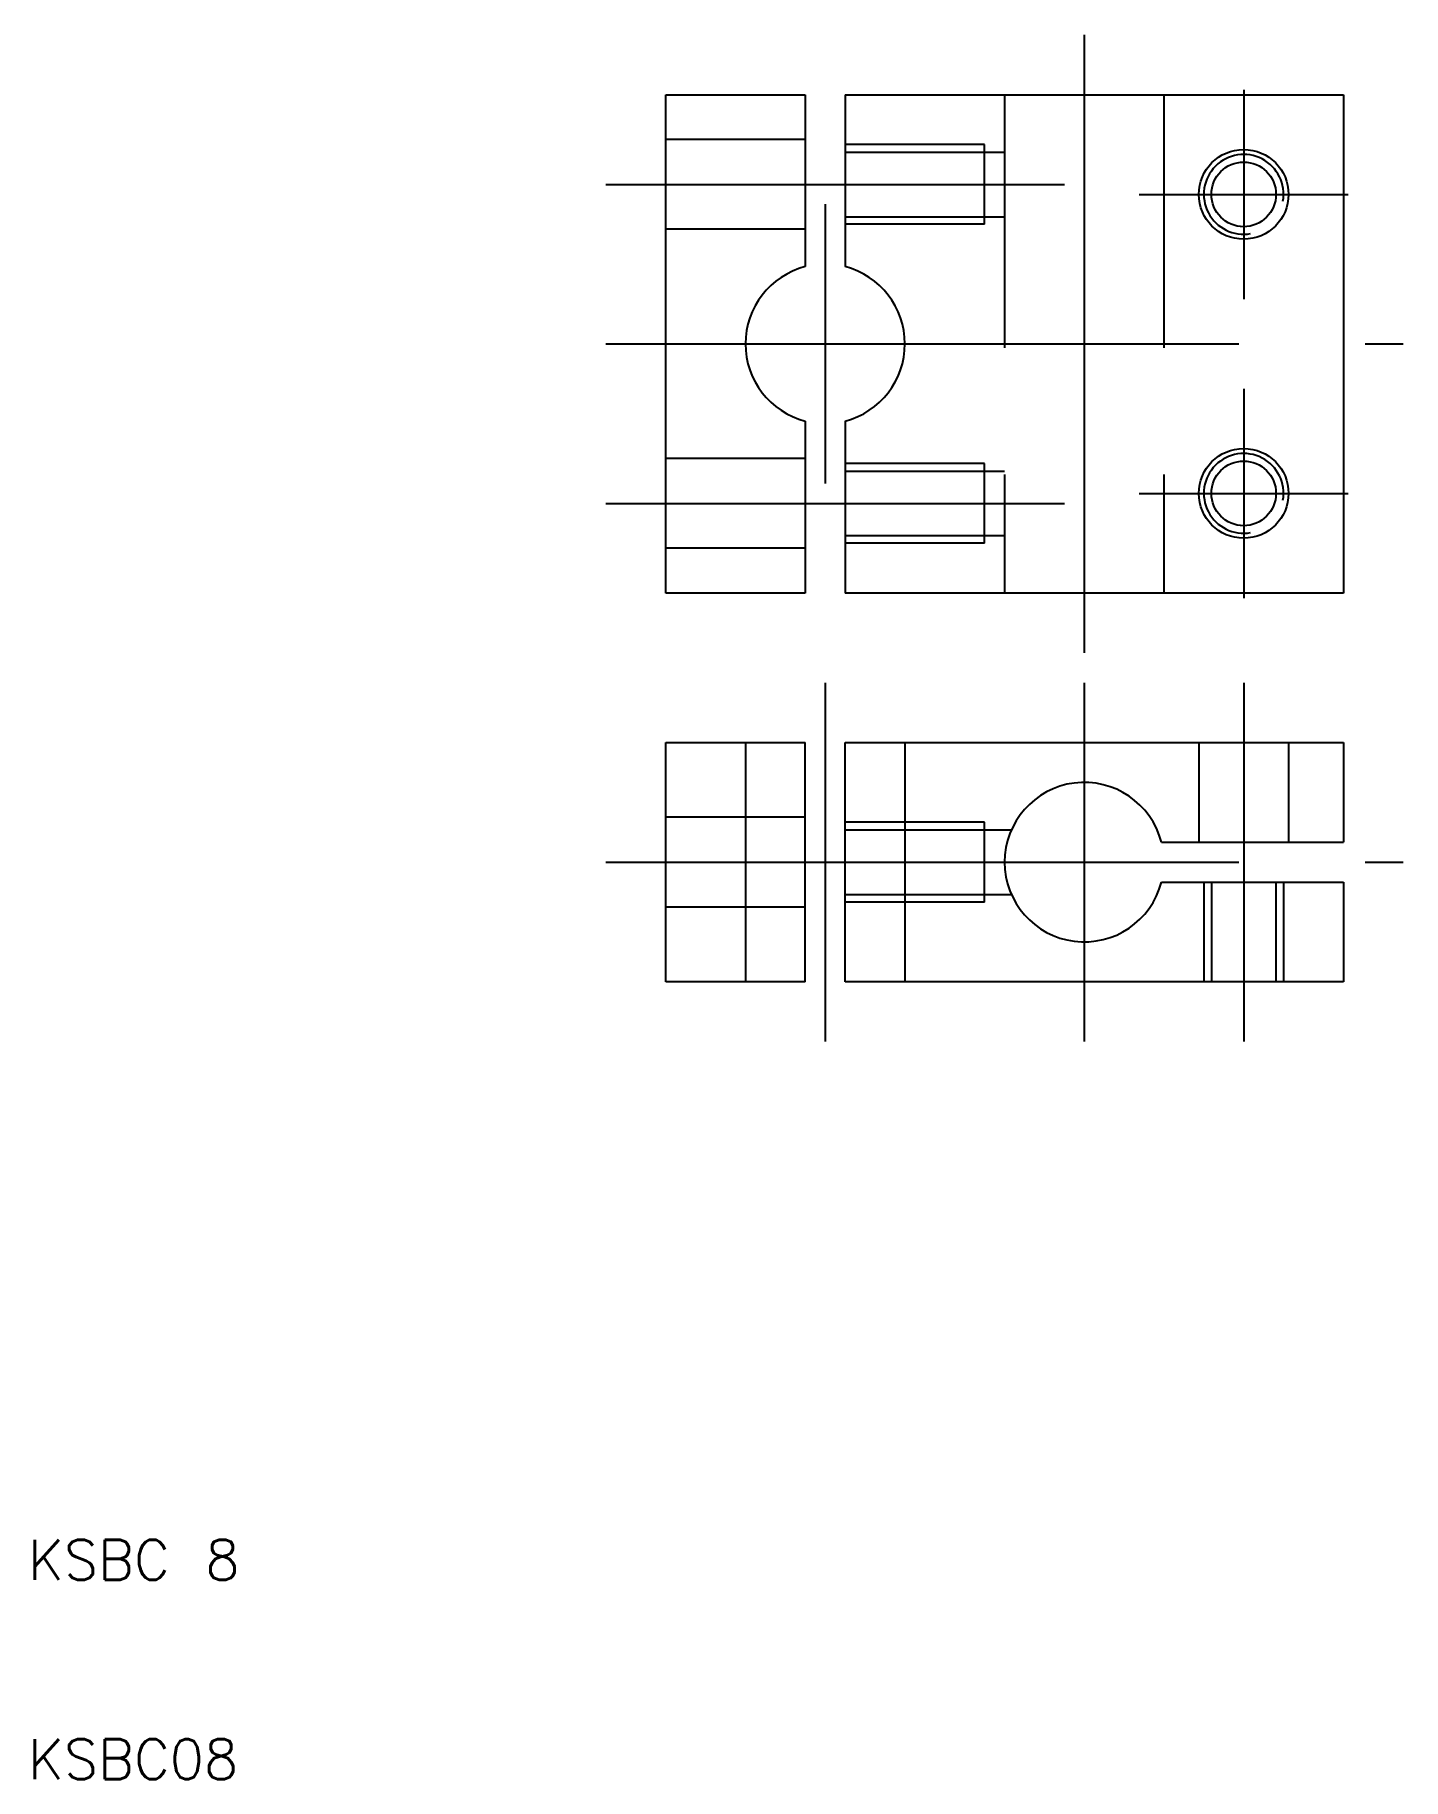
# Model space of a CAD drawing. Extents: x 10.3 to 79, y 10 to 97.5.
import ezdxf

# ---------------------------------------------------------------- set-up
doc = ezdxf.new("R2010")
doc.units = 0
doc.linetypes.add('CENTER', pattern=[50.8, 31.75, -6.35, 6.35, -6.35])
doc.linetypes.add('DASHED', pattern=[19.05, 12.7, -6.35])
doc.layers.get('0').update_dxf_attribs({"linetype": 'CONTINUOUS'})
doc.layers.add('CENTER', color=1, linetype='CENTER')
doc.styles.get("Standard").update_dxf_attribs({"font": 'txt.shx'})

msp = doc.modelspace()

# ---------------------------------------------------------------- linework, layer by layer
for p, q in [((42, 69.5), (42, 94.5)), ((42, 94.5), (49, 94.5)), ((51, 94.5), (76, 94.5)), ((76, 94.5), (76, 69.5)), ((49, 94.5), (49, 85.873)), ((51, 94.5), (51, 85.873)), ((49, 78.127), (49, 69.5)), ((51, 78.127), (51, 69.5)), ((49, 69.5), (42, 69.5)), ((76, 69.5), (51, 69.5)), ((42, 62), (49, 62)), ((42, 50), (42, 62)), ((49, 50), (49, 62)), ((51, 62), (76, 62)), ((51, 50), (51, 62)), ((76, 62), (76, 57)), ((66.873, 57), (76, 57)), ((66.873, 55), (76, 55)), ((76, 55), (76, 50)), ((49, 50), (42, 50)), ((76, 50), (51, 50))]:
    msp.add_line(p, q)
at = {"color": 3, "linetype": 'DASHED'}
for p, q in [((59, 94.5), (59, 69.5)), ((67, 94.5), (67, 69.5)), ((49, 92.25), (42, 92.25)), ((58, 92), (51, 92)), ((58, 88), (58, 92)), ((51, 91.621), (59, 91.621)), ((51, 88.379), (59, 88.379)), ((49, 87.75), (42, 87.75)), ((58, 88), (51, 88)), ((49, 76.25), (42, 76.25)), ((58, 76), (51, 76)), ((51, 75.621), (59, 75.621)), ((58, 72), (58, 76)), ((49, 71.75), (42, 71.75)), ((51, 72.379), (59, 72.379)), ((58, 72), (51, 72)), ((46, 62), (46, 50)), ((54, 62), (54, 50)), ((68.75, 62), (68.75, 57)), ((73.25, 62), (73.25, 57)), ((49, 58.25), (42, 58.25)), ((58, 58), (51, 58)), ((58, 54), (58, 58)), ((51, 57.621), (59.343, 57.621)), ((51, 54.379), (59.343, 54.379)), ((69, 55), (69, 50)), ((69.379, 55), (69.379, 50)), ((72.621, 55), (72.621, 50)), ((73, 55), (73, 50)), ((49, 53.75), (42, 53.75)), ((58, 54), (51, 54))]:
    msp.add_line(p, q, dxfattribs=at)
for centre, radius in [((71, 89.5), 2.25), ((71, 89.5), 1.621), ((71, 74.5), 2.25), ((71, 74.5), 1.621)]:
    msp.add_circle(centre, radius)
at = {"color": 3}
for centre in [(71, 89.5), (71, 74.5)]:
    msp.add_arc(centre, 2, 350, 280, dxfattribs=at)
for centre, start, end in [((50, 82), 104.47751, 255.52249), ((50, 82), 284.47751, 75.52249), ((63, 56), 14.47751, 345.52249)]:
    msp.add_arc(centre, 4, start, end)
at = {"layer": 'CENTER'}
for p, q in [((63, 97.5), (63, 66.5)), ((71, 94.75), (71, 84.25)), ((39, 90), (62, 90)), ((65.75, 89.5), (76.25, 89.5)), ((50, 89), (50, 75)), ((39, 82), (79, 82)), ((71, 79.75), (71, 69.25)), ((65.75, 74.5), (76.25, 74.5)), ((39, 74), (62, 74)), ((50, 65), (50, 47)), ((63, 65), (63, 47)), ((71, 65), (71, 47)), ((39, 56), (79, 56))]:
    msp.add_line(p, q, dxfattribs=at)

# ---------------------------------------------------------------- texts
for s, p in [('KSBC 8', (10, 20)), ('KSBC08', (10, 10))]:
    msp.add_text(s, height=2).set_placement(p)

doc.saveas('drawing.dxf')
